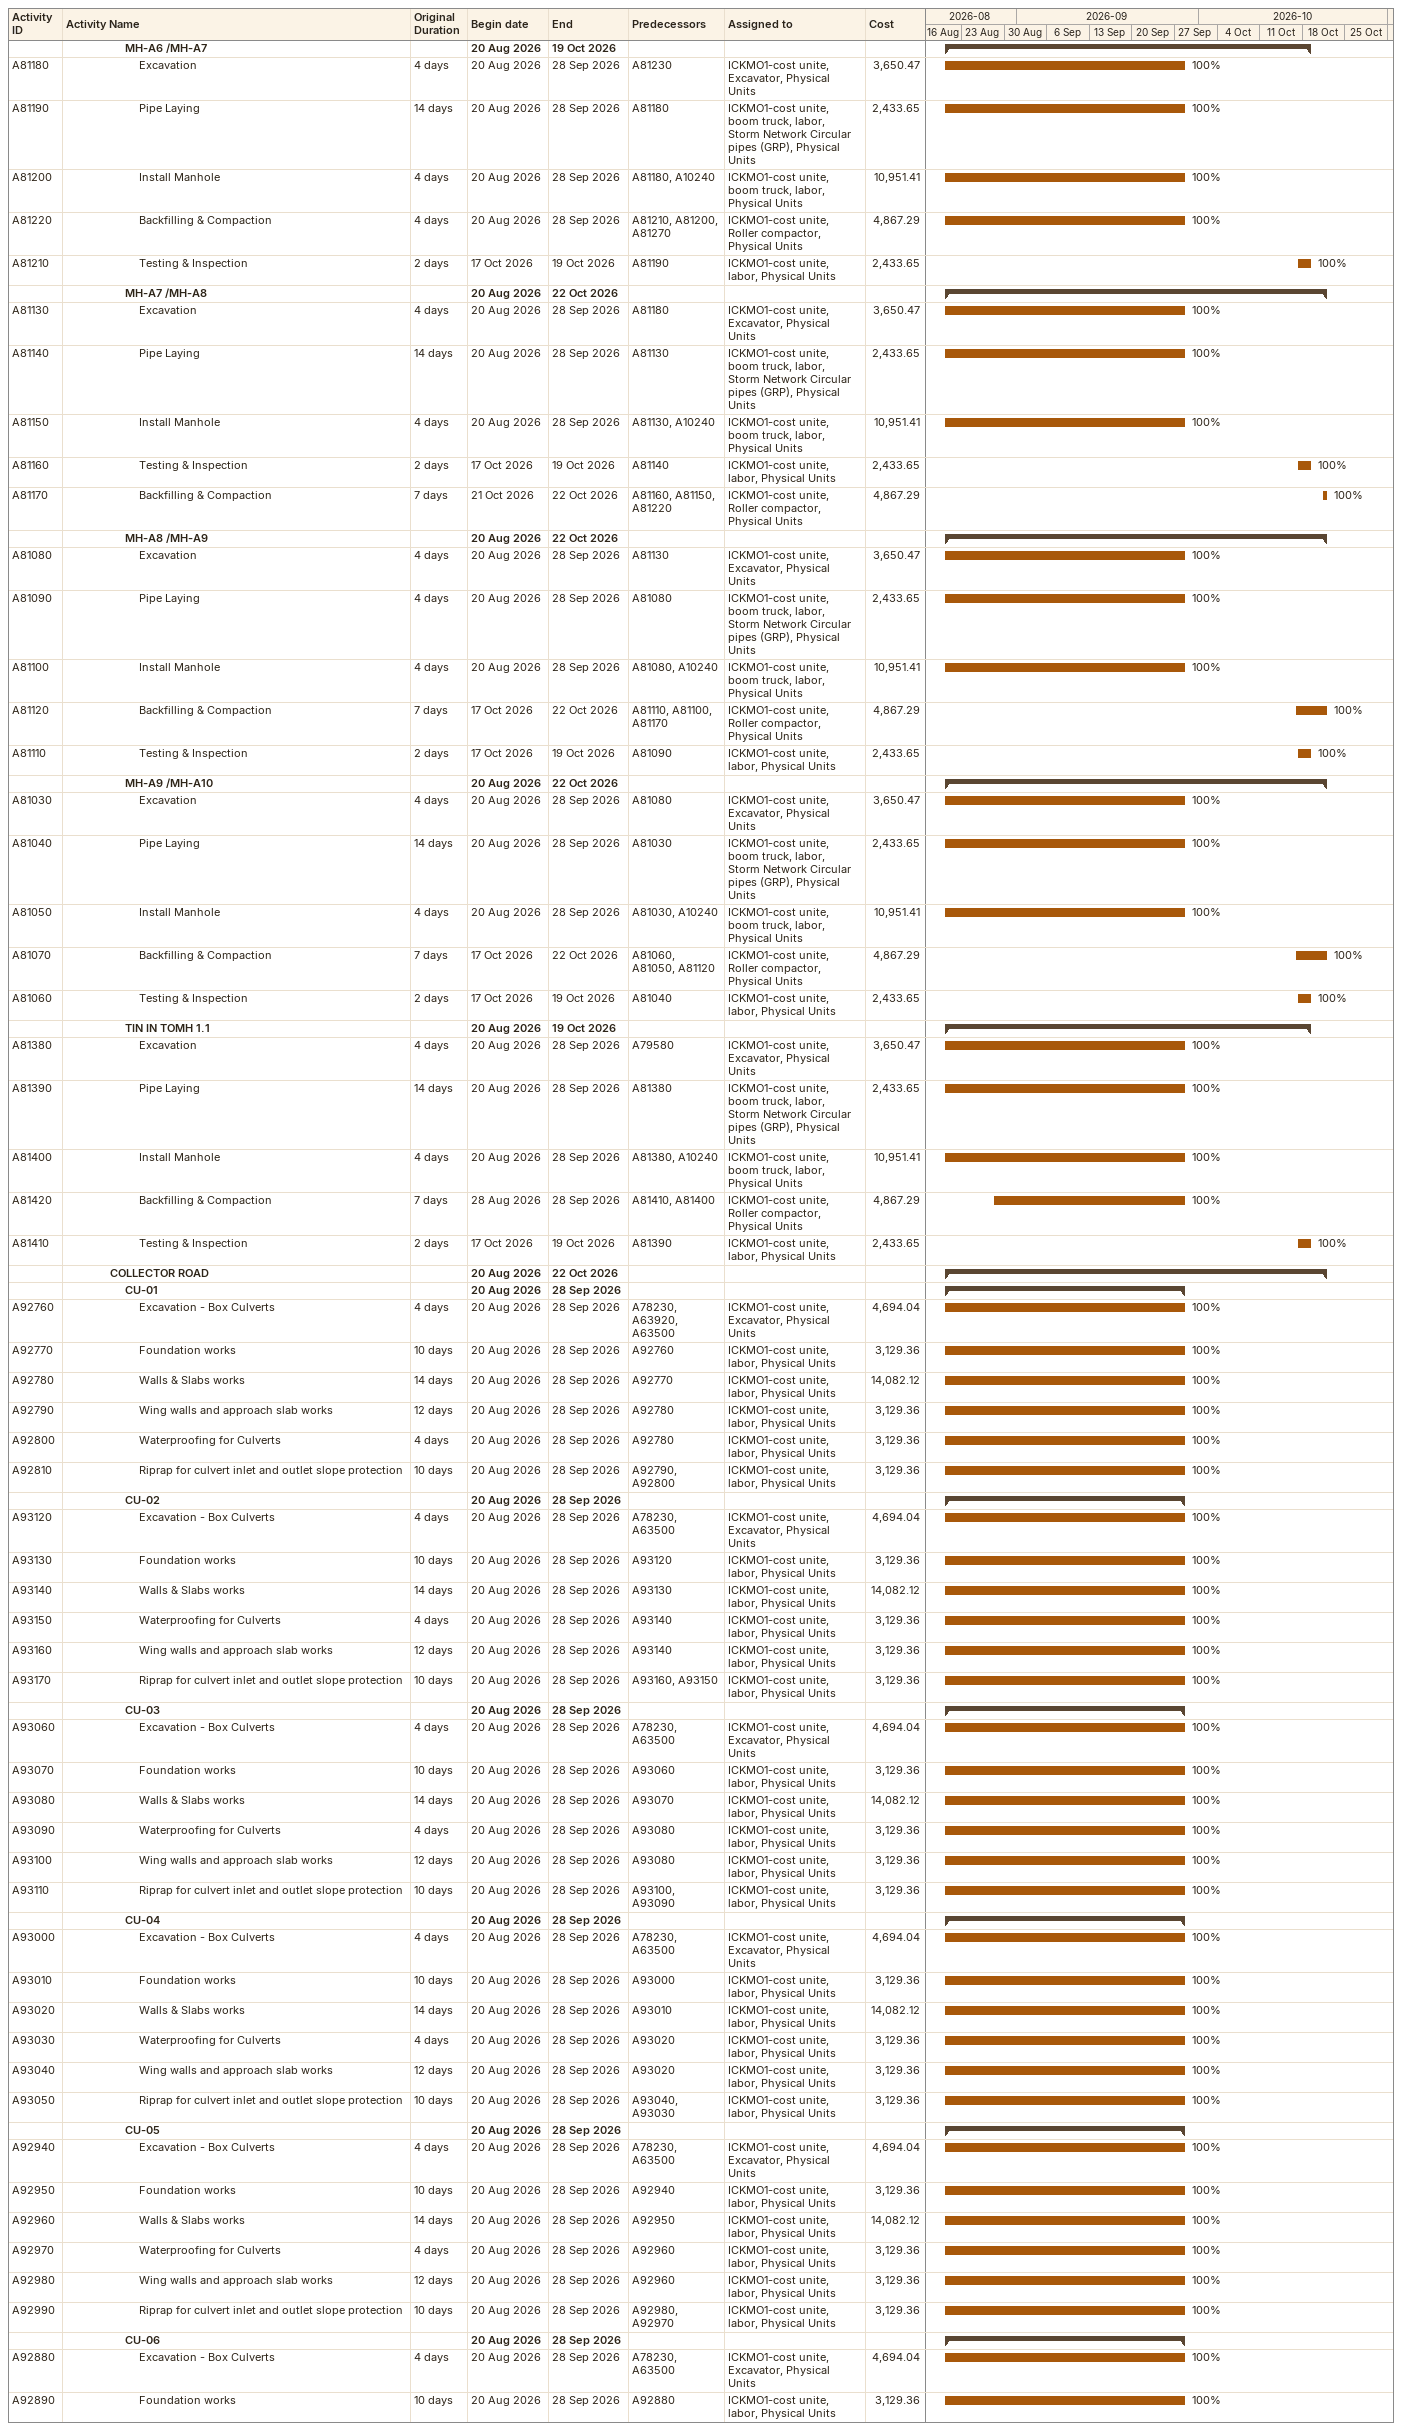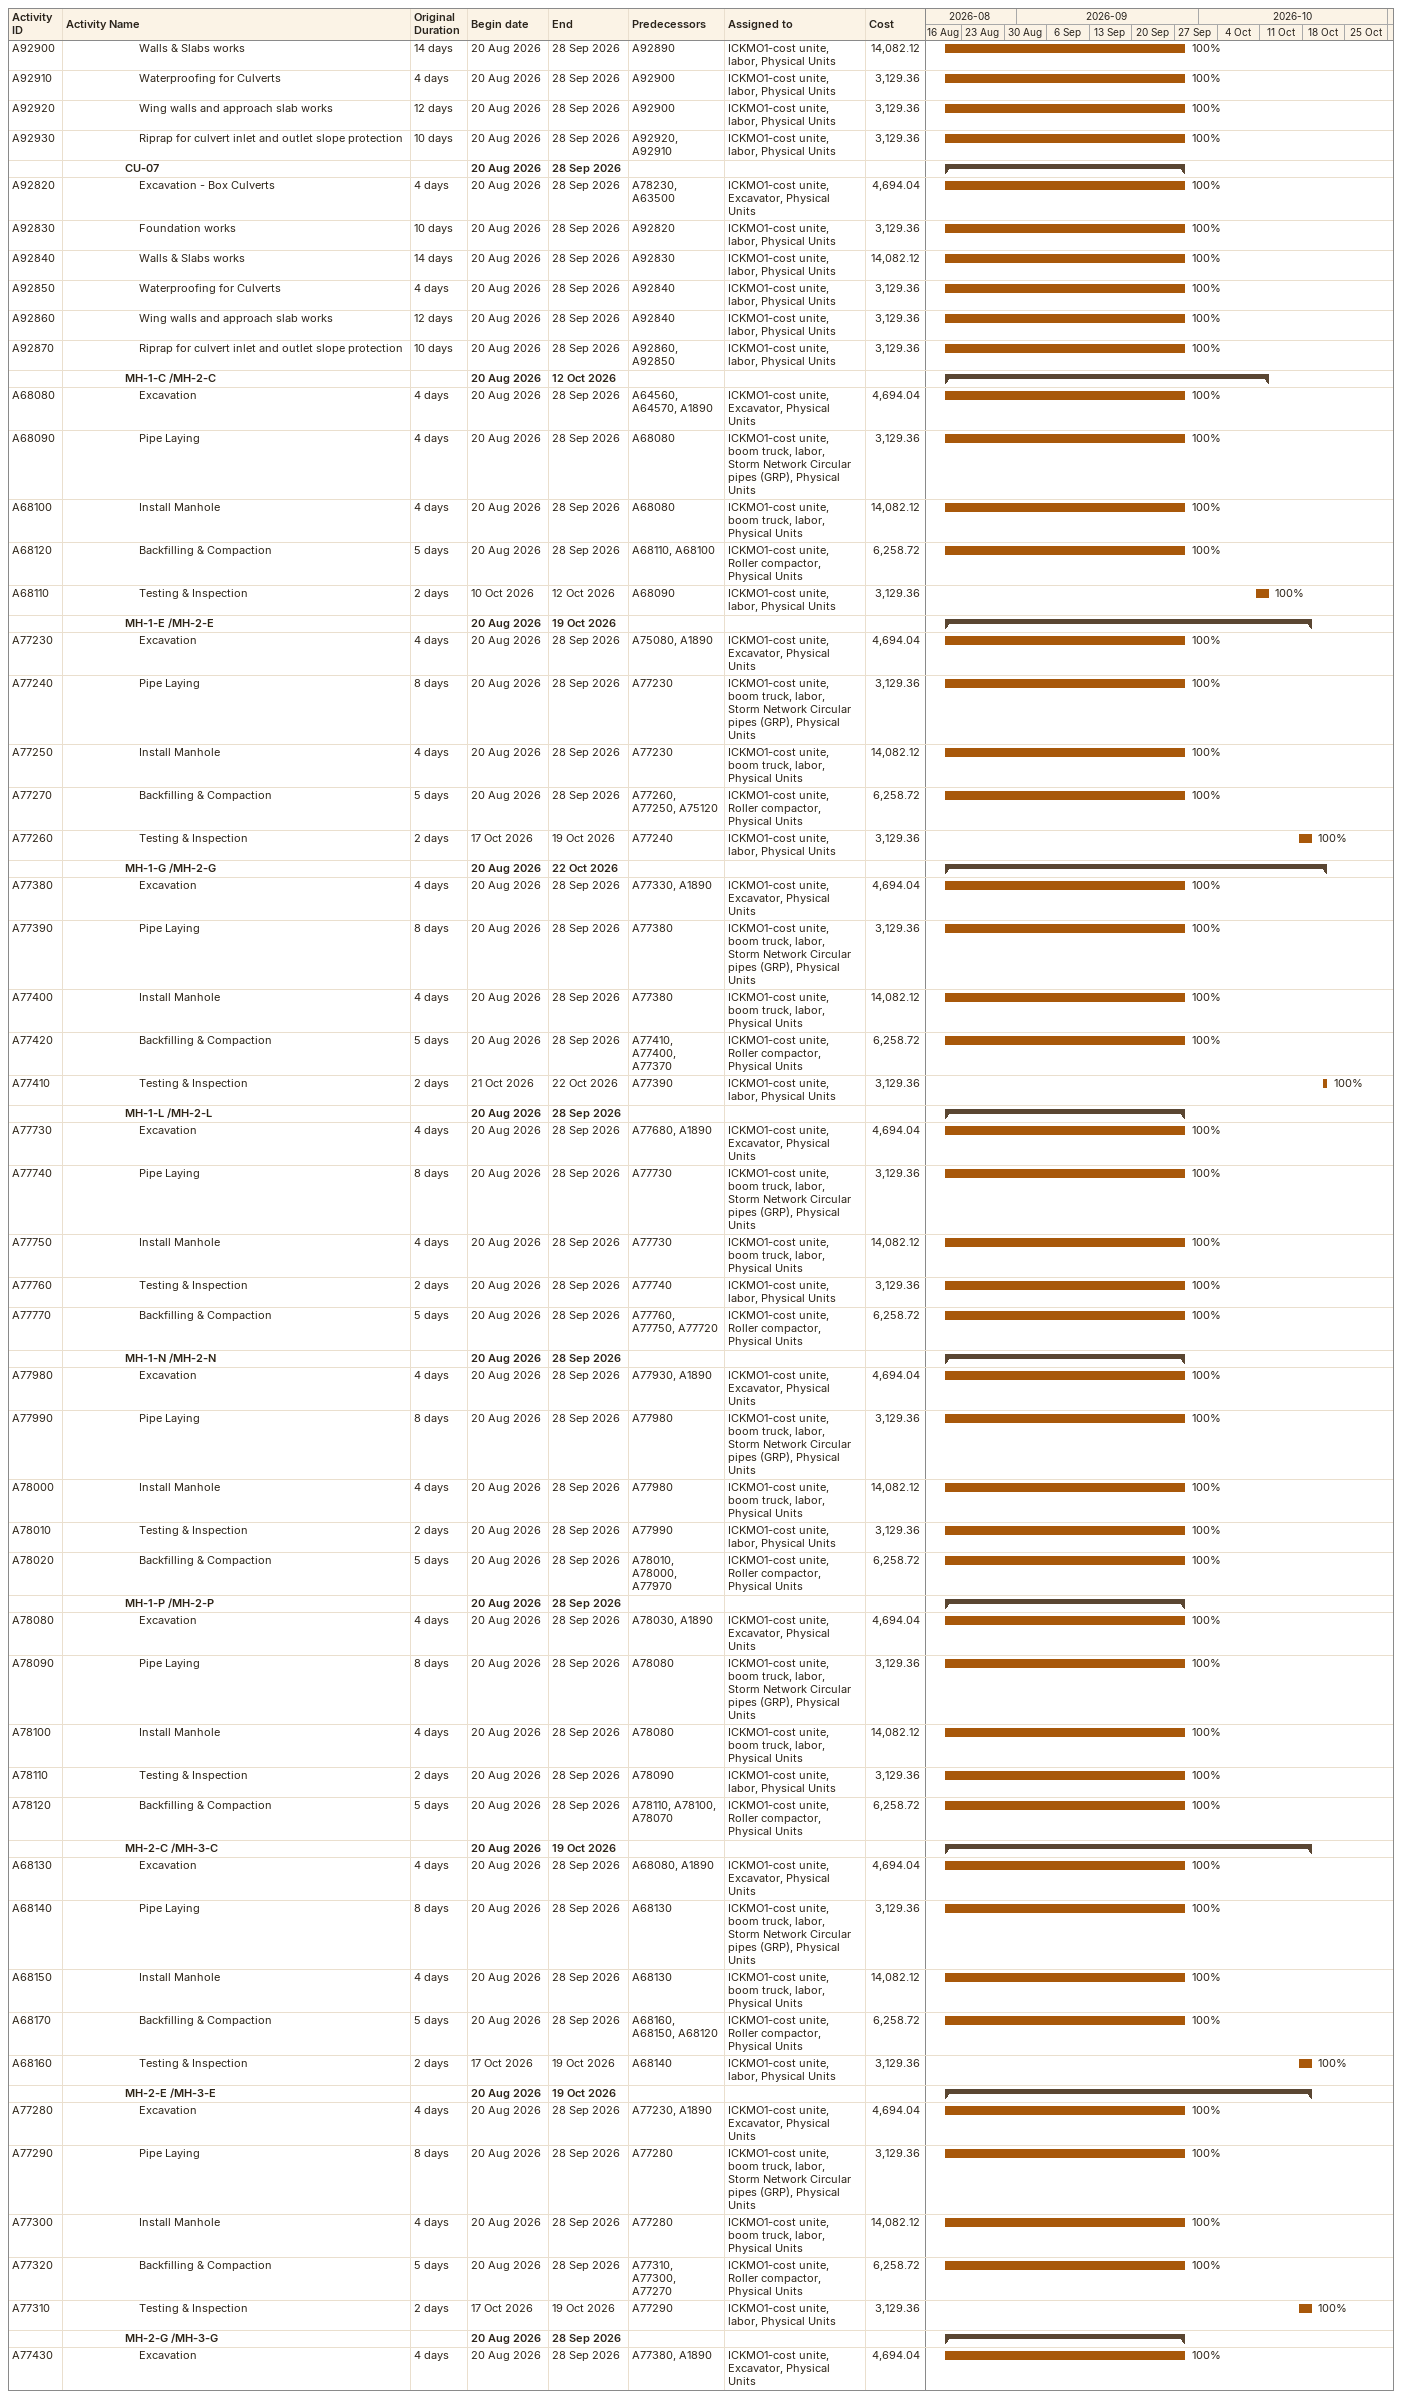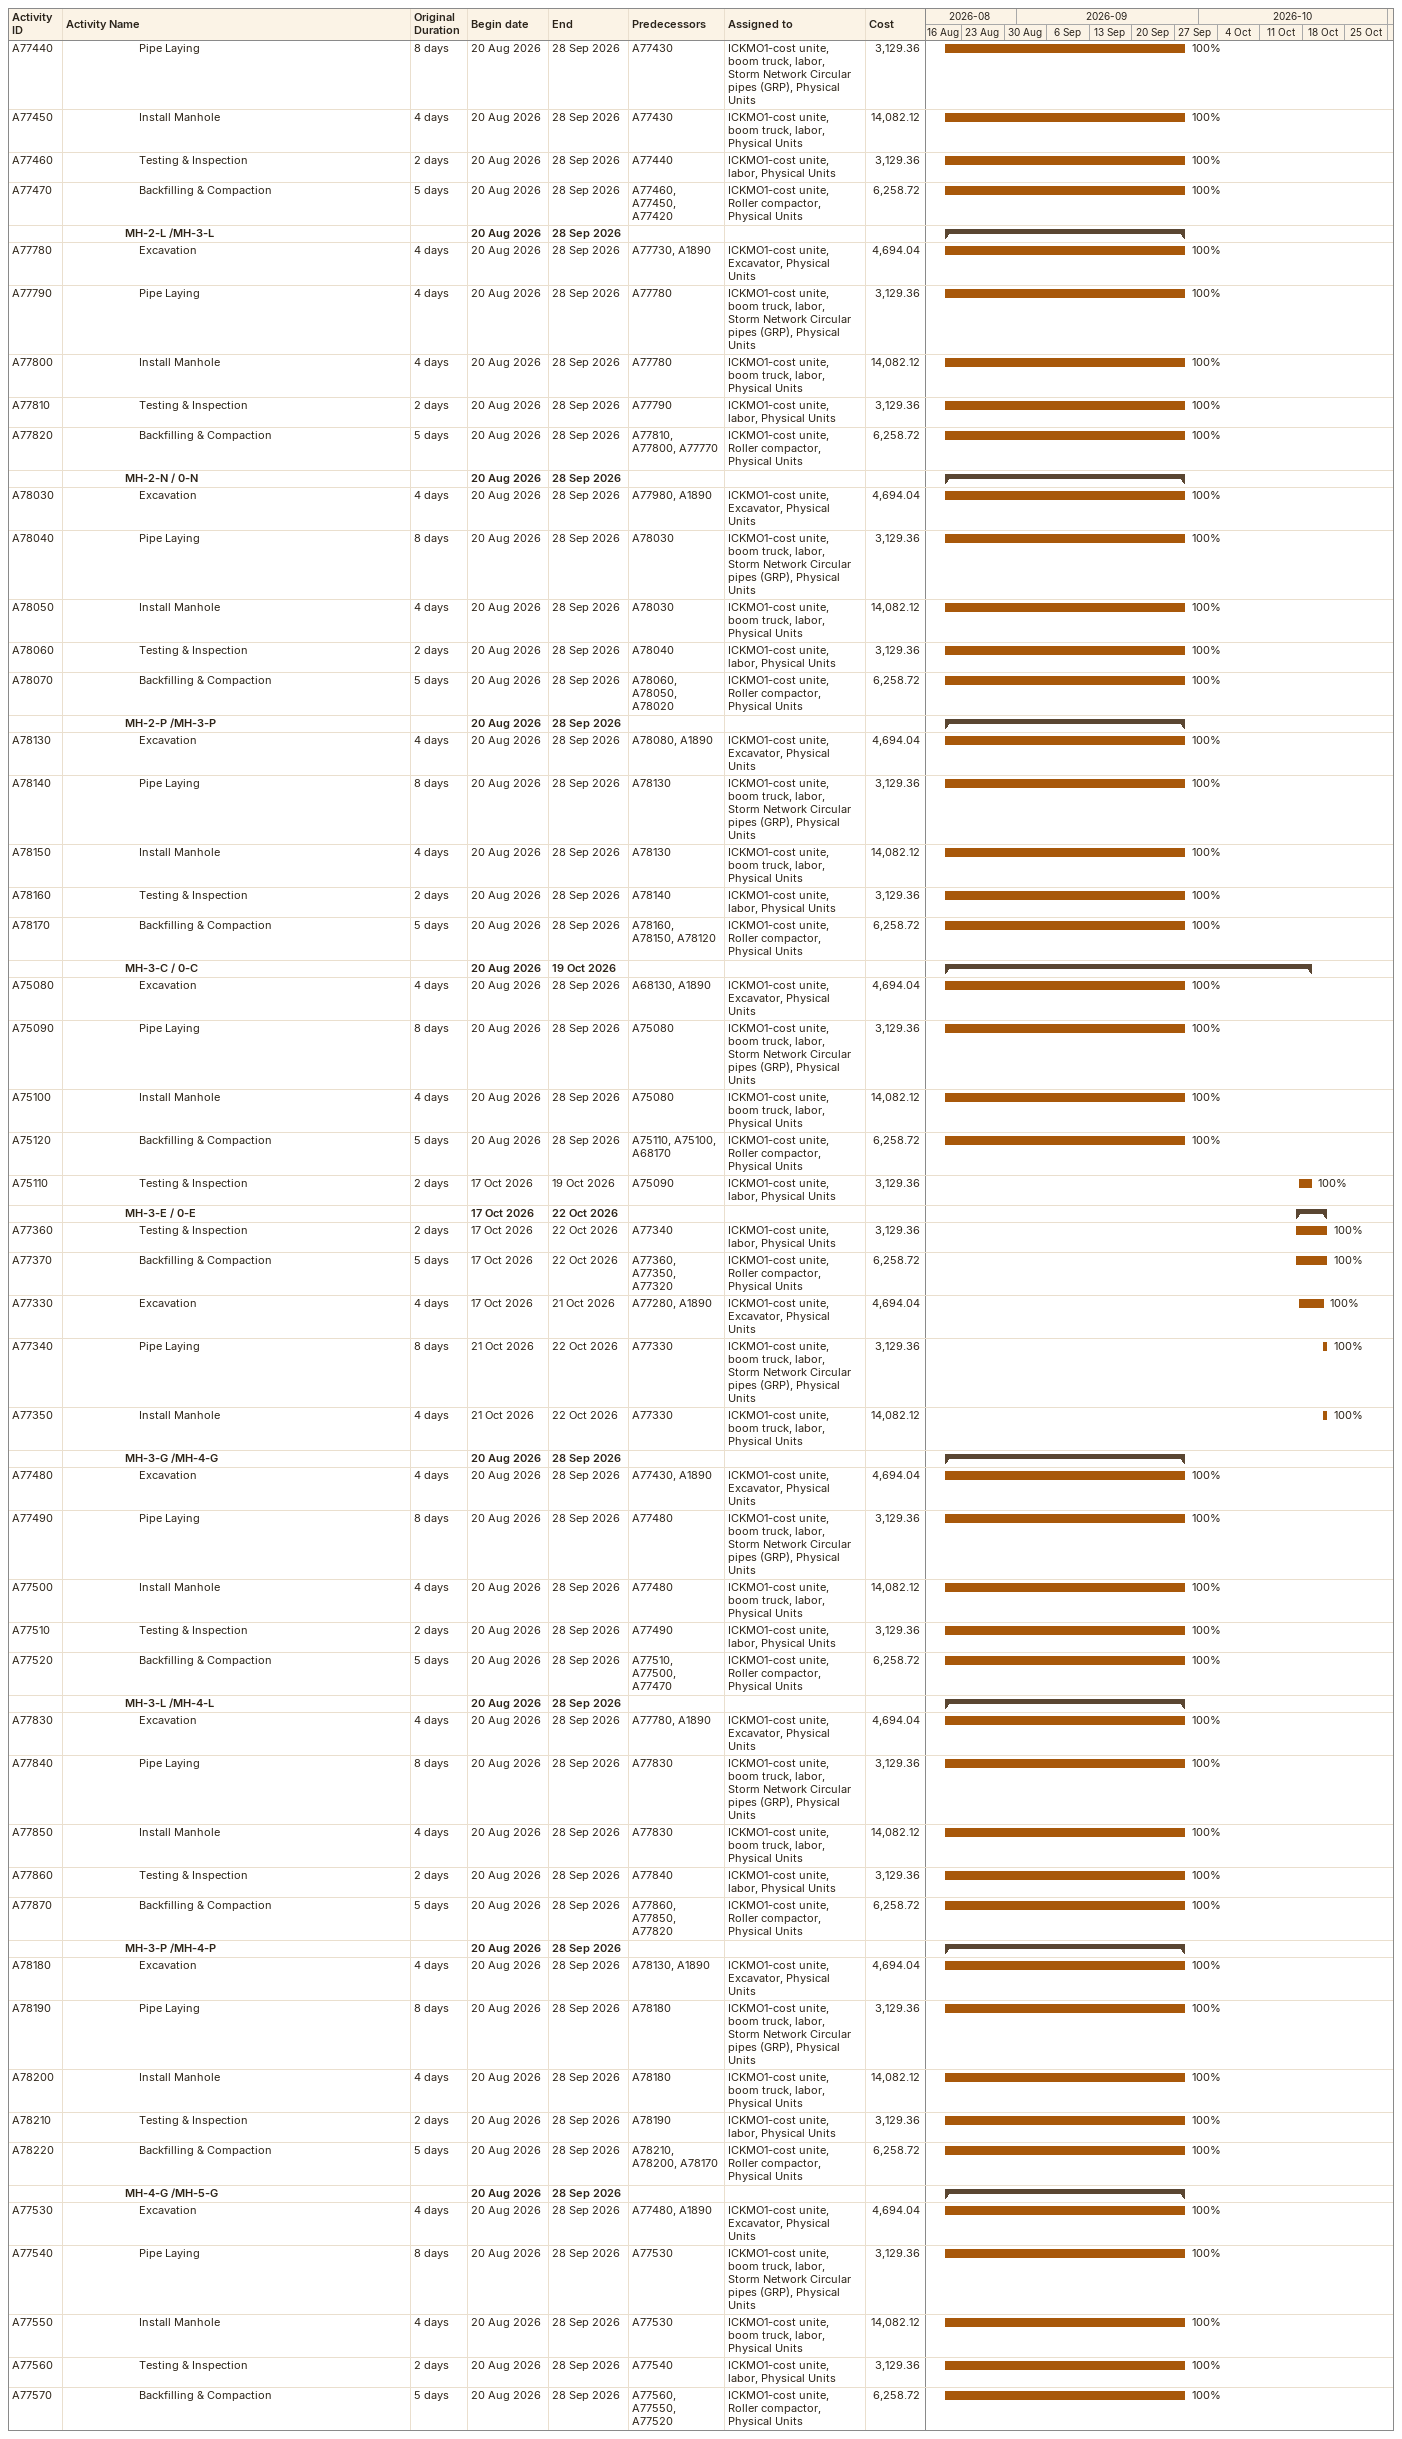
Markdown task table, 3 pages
| ID | Level | Task | Original duration | Start | Finish | Predecessors | Resources | % complete | Cost |
|---|---|---|---|---|---|---|---|---|---|
|  | 5 | **MH-A6 /MH-A7** |  | 2026-08-20 | 2026-10-19 |  |  |  |  |
| A81180 | 6 | Excavation | 4d | 2026-08-20 | 2026-09-28 | A81230 | ICKMO1-cost unite, Excavator, Physical Units | 100 | 3650.47 |
| A81190 | 6 | Pipe Laying | 14d | 2026-08-20 | 2026-09-28 | A81180 | ICKMO1-cost unite, boom truck, labor, Storm Network Circular pipes (GRP), Physical Units | 100 | 2433.65 |
| A81200 | 6 | Install Manhole | 4d | 2026-08-20 | 2026-09-28 | A81180, A10240 | ICKMO1-cost unite, boom truck, labor, Physical Units | 100 | 10951.41 |
| A81220 | 6 | Backfilling & Compaction | 4d | 2026-08-20 | 2026-09-28 | A81210, A81200, A81270 | ICKMO1-cost unite, Roller compactor, Physical Units | 100 | 4867.29 |
| A81210 | 6 | Testing & Inspection | 2d | 2026-10-17 | 2026-10-19 | A81190 | ICKMO1-cost unite, labor, Physical Units | 100 | 2433.65 |
|  | 5 | **MH-A7 /MH-A8** |  | 2026-08-20 | 2026-10-22 |  |  |  |  |
| A81130 | 6 | Excavation | 4d | 2026-08-20 | 2026-09-28 | A81180 | ICKMO1-cost unite, Excavator, Physical Units | 100 | 3650.47 |
| A81140 | 6 | Pipe Laying | 14d | 2026-08-20 | 2026-09-28 | A81130 | ICKMO1-cost unite, boom truck, labor, Storm Network Circular pipes (GRP), Physical Units | 100 | 2433.65 |
| A81150 | 6 | Install Manhole | 4d | 2026-08-20 | 2026-09-28 | A81130, A10240 | ICKMO1-cost unite, boom truck, labor, Physical Units | 100 | 10951.41 |
| A81160 | 6 | Testing & Inspection | 2d | 2026-10-17 | 2026-10-19 | A81140 | ICKMO1-cost unite, labor, Physical Units | 100 | 2433.65 |
| A81170 | 6 | Backfilling & Compaction | 7d | 2026-10-21 | 2026-10-22 | A81160, A81150, A81220 | ICKMO1-cost unite, Roller compactor, Physical Units | 100 | 4867.29 |
|  | 5 | **MH-A8 /MH-A9** |  | 2026-08-20 | 2026-10-22 |  |  |  |  |
| A81080 | 6 | Excavation | 4d | 2026-08-20 | 2026-09-28 | A81130 | ICKMO1-cost unite, Excavator, Physical Units | 100 | 3650.47 |
| A81090 | 6 | Pipe Laying | 4d | 2026-08-20 | 2026-09-28 | A81080 | ICKMO1-cost unite, boom truck, labor, Storm Network Circular pipes (GRP), Physical Units | 100 | 2433.65 |
| A81100 | 6 | Install Manhole | 4d | 2026-08-20 | 2026-09-28 | A81080, A10240 | ICKMO1-cost unite, boom truck, labor, Physical Units | 100 | 10951.41 |
| A81120 | 6 | Backfilling & Compaction | 7d | 2026-10-17 | 2026-10-22 | A81110, A81100, A81170 | ICKMO1-cost unite, Roller compactor, Physical Units | 100 | 4867.29 |
| A81110 | 6 | Testing & Inspection | 2d | 2026-10-17 | 2026-10-19 | A81090 | ICKMO1-cost unite, labor, Physical Units | 100 | 2433.65 |
|  | 5 | **MH-A9 /MH-A10** |  | 2026-08-20 | 2026-10-22 |  |  |  |  |
| A81030 | 6 | Excavation | 4d | 2026-08-20 | 2026-09-28 | A81080 | ICKMO1-cost unite, Excavator, Physical Units | 100 | 3650.47 |
| A81040 | 6 | Pipe Laying | 14d | 2026-08-20 | 2026-09-28 | A81030 | ICKMO1-cost unite, boom truck, labor, Storm Network Circular pipes (GRP), Physical Units | 100 | 2433.65 |
| A81050 | 6 | Install Manhole | 4d | 2026-08-20 | 2026-09-28 | A81030, A10240 | ICKMO1-cost unite, boom truck, labor, Physical Units | 100 | 10951.41 |
| A81070 | 6 | Backfilling & Compaction | 7d | 2026-10-17 | 2026-10-22 | A81060, A81050, A81120 | ICKMO1-cost unite, Roller compactor, Physical Units | 100 | 4867.29 |
| A81060 | 6 | Testing & Inspection | 2d | 2026-10-17 | 2026-10-19 | A81040 | ICKMO1-cost unite, labor, Physical Units | 100 | 2433.65 |
|  | 5 | **TIN IN TOMH 1.1** |  | 2026-08-20 | 2026-10-19 |  |  |  |  |
| A81380 | 6 | Excavation | 4d | 2026-08-20 | 2026-09-28 | A79580 | ICKMO1-cost unite, Excavator, Physical Units | 100 | 3650.47 |
| A81390 | 6 | Pipe Laying | 14d | 2026-08-20 | 2026-09-28 | A81380 | ICKMO1-cost unite, boom truck, labor, Storm Network Circular pipes (GRP), Physical Units | 100 | 2433.65 |
| A81400 | 6 | Install Manhole | 4d | 2026-08-20 | 2026-09-28 | A81380, A10240 | ICKMO1-cost unite, boom truck, labor, Physical Units | 100 | 10951.41 |
| A81420 | 6 | Backfilling & Compaction | 7d | 2026-08-28 | 2026-09-28 | A81410, A81400 | ICKMO1-cost unite, Roller compactor, Physical Units | 100 | 4867.29 |
| A81410 | 6 | Testing & Inspection | 2d | 2026-10-17 | 2026-10-19 | A81390 | ICKMO1-cost unite, labor, Physical Units | 100 | 2433.65 |
|  | 4 | **COLLECTOR ROAD** |  | 2026-08-20 | 2026-10-22 |  |  |  |  |
|  | 5 | **CU-01** |  | 2026-08-20 | 2026-09-28 |  |  |  |  |
| A92760 | 6 | Excavation - Box Culverts | 4d | 2026-08-20 | 2026-09-28 | A78230, A63920, A63500 | ICKMO1-cost unite, Excavator, Physical Units | 100 | 4694.04 |
| A92770 | 6 | Foundation works | 10d | 2026-08-20 | 2026-09-28 | A92760 | ICKMO1-cost unite, labor, Physical Units | 100 | 3129.36 |
| A92780 | 6 | Walls & Slabs works | 14d | 2026-08-20 | 2026-09-28 | A92770 | ICKMO1-cost unite, labor, Physical Units | 100 | 14082.12 |
| A92790 | 6 | Wing walls and approach slab works | 12d | 2026-08-20 | 2026-09-28 | A92780 | ICKMO1-cost unite, labor, Physical Units | 100 | 3129.36 |
| A92800 | 6 | Waterproofing for Culverts | 4d | 2026-08-20 | 2026-09-28 | A92780 | ICKMO1-cost unite, labor, Physical Units | 100 | 3129.36 |
| A92810 | 6 | Riprap for culvert inlet and outlet slope protection | 10d | 2026-08-20 | 2026-09-28 | A92790, A92800 | ICKMO1-cost unite, labor, Physical Units | 100 | 3129.36 |
|  | 5 | **CU-02** |  | 2026-08-20 | 2026-09-28 |  |  |  |  |
| A93120 | 6 | Excavation - Box Culverts | 4d | 2026-08-20 | 2026-09-28 | A78230, A63500 | ICKMO1-cost unite, Excavator, Physical Units | 100 | 4694.04 |
| A93130 | 6 | Foundation works | 10d | 2026-08-20 | 2026-09-28 | A93120 | ICKMO1-cost unite, labor, Physical Units | 100 | 3129.36 |
| A93140 | 6 | Walls & Slabs works | 14d | 2026-08-20 | 2026-09-28 | A93130 | ICKMO1-cost unite, labor, Physical Units | 100 | 14082.12 |
| A93150 | 6 | Waterproofing for Culverts | 4d | 2026-08-20 | 2026-09-28 | A93140 | ICKMO1-cost unite, labor, Physical Units | 100 | 3129.36 |
| A93160 | 6 | Wing walls and approach slab works | 12d | 2026-08-20 | 2026-09-28 | A93140 | ICKMO1-cost unite, labor, Physical Units | 100 | 3129.36 |
| A93170 | 6 | Riprap for culvert inlet and outlet slope protection | 10d | 2026-08-20 | 2026-09-28 | A93160, A93150 | ICKMO1-cost unite, labor, Physical Units | 100 | 3129.36 |
|  | 5 | **CU-03** |  | 2026-08-20 | 2026-09-28 |  |  |  |  |
| A93060 | 6 | Excavation - Box Culverts | 4d | 2026-08-20 | 2026-09-28 | A78230, A63500 | ICKMO1-cost unite, Excavator, Physical Units | 100 | 4694.04 |
| A93070 | 6 | Foundation works | 10d | 2026-08-20 | 2026-09-28 | A93060 | ICKMO1-cost unite, labor, Physical Units | 100 | 3129.36 |
| A93080 | 6 | Walls & Slabs works | 14d | 2026-08-20 | 2026-09-28 | A93070 | ICKMO1-cost unite, labor, Physical Units | 100 | 14082.12 |
| A93090 | 6 | Waterproofing for Culverts | 4d | 2026-08-20 | 2026-09-28 | A93080 | ICKMO1-cost unite, labor, Physical Units | 100 | 3129.36 |
| A93100 | 6 | Wing walls and approach slab works | 12d | 2026-08-20 | 2026-09-28 | A93080 | ICKMO1-cost unite, labor, Physical Units | 100 | 3129.36 |
| A93110 | 6 | Riprap for culvert inlet and outlet slope protection | 10d | 2026-08-20 | 2026-09-28 | A93100, A93090 | ICKMO1-cost unite, labor, Physical Units | 100 | 3129.36 |
|  | 5 | **CU-04** |  | 2026-08-20 | 2026-09-28 |  |  |  |  |
| A93000 | 6 | Excavation - Box Culverts | 4d | 2026-08-20 | 2026-09-28 | A78230, A63500 | ICKMO1-cost unite, Excavator, Physical Units | 100 | 4694.04 |
| A93010 | 6 | Foundation works | 10d | 2026-08-20 | 2026-09-28 | A93000 | ICKMO1-cost unite, labor, Physical Units | 100 | 3129.36 |
| A93020 | 6 | Walls & Slabs works | 14d | 2026-08-20 | 2026-09-28 | A93010 | ICKMO1-cost unite, labor, Physical Units | 100 | 14082.12 |
| A93030 | 6 | Waterproofing for Culverts | 4d | 2026-08-20 | 2026-09-28 | A93020 | ICKMO1-cost unite, labor, Physical Units | 100 | 3129.36 |
| A93040 | 6 | Wing walls and approach slab works | 12d | 2026-08-20 | 2026-09-28 | A93020 | ICKMO1-cost unite, labor, Physical Units | 100 | 3129.36 |
| A93050 | 6 | Riprap for culvert inlet and outlet slope protection | 10d | 2026-08-20 | 2026-09-28 | A93040, A93030 | ICKMO1-cost unite, labor, Physical Units | 100 | 3129.36 |
|  | 5 | **CU-05** |  | 2026-08-20 | 2026-09-28 |  |  |  |  |
| A92940 | 6 | Excavation - Box Culverts | 4d | 2026-08-20 | 2026-09-28 | A78230, A63500 | ICKMO1-cost unite, Excavator, Physical Units | 100 | 4694.04 |
| A92950 | 6 | Foundation works | 10d | 2026-08-20 | 2026-09-28 | A92940 | ICKMO1-cost unite, labor, Physical Units | 100 | 3129.36 |
| A92960 | 6 | Walls & Slabs works | 14d | 2026-08-20 | 2026-09-28 | A92950 | ICKMO1-cost unite, labor, Physical Units | 100 | 14082.12 |
| A92970 | 6 | Waterproofing for Culverts | 4d | 2026-08-20 | 2026-09-28 | A92960 | ICKMO1-cost unite, labor, Physical Units | 100 | 3129.36 |
| A92980 | 6 | Wing walls and approach slab works | 12d | 2026-08-20 | 2026-09-28 | A92960 | ICKMO1-cost unite, labor, Physical Units | 100 | 3129.36 |
| A92990 | 6 | Riprap for culvert inlet and outlet slope protection | 10d | 2026-08-20 | 2026-09-28 | A92980, A92970 | ICKMO1-cost unite, labor, Physical Units | 100 | 3129.36 |
|  | 5 | **CU-06** |  | 2026-08-20 | 2026-09-28 |  |  |  |  |
| A92880 | 6 | Excavation - Box Culverts | 4d | 2026-08-20 | 2026-09-28 | A78230, A63500 | ICKMO1-cost unite, Excavator, Physical Units | 100 | 4694.04 |
| A92890 | 6 | Foundation works | 10d | 2026-08-20 | 2026-09-28 | A92880 | ICKMO1-cost unite, labor, Physical Units | 100 | 3129.36 |
| A92900 | 6 | Walls & Slabs works | 14d | 2026-08-20 | 2026-09-28 | A92890 | ICKMO1-cost unite, labor, Physical Units | 100 | 14082.12 |
| A92910 | 6 | Waterproofing for Culverts | 4d | 2026-08-20 | 2026-09-28 | A92900 | ICKMO1-cost unite, labor, Physical Units | 100 | 3129.36 |
| A92920 | 6 | Wing walls and approach slab works | 12d | 2026-08-20 | 2026-09-28 | A92900 | ICKMO1-cost unite, labor, Physical Units | 100 | 3129.36 |
| A92930 | 6 | Riprap for culvert inlet and outlet slope protection | 10d | 2026-08-20 | 2026-09-28 | A92920, A92910 | ICKMO1-cost unite, labor, Physical Units | 100 | 3129.36 |
|  | 5 | **CU-07** |  | 2026-08-20 | 2026-09-28 |  |  |  |  |
| A92820 | 6 | Excavation - Box Culverts | 4d | 2026-08-20 | 2026-09-28 | A78230, A63500 | ICKMO1-cost unite, Excavator, Physical Units | 100 | 4694.04 |
| A92830 | 6 | Foundation works | 10d | 2026-08-20 | 2026-09-28 | A92820 | ICKMO1-cost unite, labor, Physical Units | 100 | 3129.36 |
| A92840 | 6 | Walls & Slabs works | 14d | 2026-08-20 | 2026-09-28 | A92830 | ICKMO1-cost unite, labor, Physical Units | 100 | 14082.12 |
| A92850 | 6 | Waterproofing for Culverts | 4d | 2026-08-20 | 2026-09-28 | A92840 | ICKMO1-cost unite, labor, Physical Units | 100 | 3129.36 |
| A92860 | 6 | Wing walls and approach slab works | 12d | 2026-08-20 | 2026-09-28 | A92840 | ICKMO1-cost unite, labor, Physical Units | 100 | 3129.36 |
| A92870 | 6 | Riprap for culvert inlet and outlet slope protection | 10d | 2026-08-20 | 2026-09-28 | A92860, A92850 | ICKMO1-cost unite, labor, Physical Units | 100 | 3129.36 |
|  | 5 | **MH-1-C /MH-2-C** |  | 2026-08-20 | 2026-10-12 |  |  |  |  |
| A68080 | 6 | Excavation | 4d | 2026-08-20 | 2026-09-28 | A64560, A64570, A1890 | ICKMO1-cost unite, Excavator, Physical Units | 100 | 4694.04 |
| A68090 | 6 | Pipe Laying | 4d | 2026-08-20 | 2026-09-28 | A68080 | ICKMO1-cost unite, boom truck, labor, Storm Network Circular pipes (GRP), Physical Units | 100 | 3129.36 |
| A68100 | 6 | Install Manhole | 4d | 2026-08-20 | 2026-09-28 | A68080 | ICKMO1-cost unite, boom truck, labor, Physical Units | 100 | 14082.12 |
| A68120 | 6 | Backfilling & Compaction | 5d | 2026-08-20 | 2026-09-28 | A68110, A68100 | ICKMO1-cost unite, Roller compactor, Physical Units | 100 | 6258.72 |
| A68110 | 6 | Testing & Inspection | 2d | 2026-10-10 | 2026-10-12 | A68090 | ICKMO1-cost unite, labor, Physical Units | 100 | 3129.36 |
|  | 5 | **MH-1-E /MH-2-E** |  | 2026-08-20 | 2026-10-19 |  |  |  |  |
| A77230 | 6 | Excavation | 4d | 2026-08-20 | 2026-09-28 | A75080, A1890 | ICKMO1-cost unite, Excavator, Physical Units | 100 | 4694.04 |
| A77240 | 6 | Pipe Laying | 8d | 2026-08-20 | 2026-09-28 | A77230 | ICKMO1-cost unite, boom truck, labor, Storm Network Circular pipes (GRP), Physical Units | 100 | 3129.36 |
| A77250 | 6 | Install Manhole | 4d | 2026-08-20 | 2026-09-28 | A77230 | ICKMO1-cost unite, boom truck, labor, Physical Units | 100 | 14082.12 |
| A77270 | 6 | Backfilling & Compaction | 5d | 2026-08-20 | 2026-09-28 | A77260, A77250, A75120 | ICKMO1-cost unite, Roller compactor, Physical Units | 100 | 6258.72 |
| A77260 | 6 | Testing & Inspection | 2d | 2026-10-17 | 2026-10-19 | A77240 | ICKMO1-cost unite, labor, Physical Units | 100 | 3129.36 |
|  | 5 | **MH-1-G /MH-2-G** |  | 2026-08-20 | 2026-10-22 |  |  |  |  |
| A77380 | 6 | Excavation | 4d | 2026-08-20 | 2026-09-28 | A77330, A1890 | ICKMO1-cost unite, Excavator, Physical Units | 100 | 4694.04 |
| A77390 | 6 | Pipe Laying | 8d | 2026-08-20 | 2026-09-28 | A77380 | ICKMO1-cost unite, boom truck, labor, Storm Network Circular pipes (GRP), Physical Units | 100 | 3129.36 |
| A77400 | 6 | Install Manhole | 4d | 2026-08-20 | 2026-09-28 | A77380 | ICKMO1-cost unite, boom truck, labor, Physical Units | 100 | 14082.12 |
| A77420 | 6 | Backfilling & Compaction | 5d | 2026-08-20 | 2026-09-28 | A77410, A77400, A77370 | ICKMO1-cost unite, Roller compactor, Physical Units | 100 | 6258.72 |
| A77410 | 6 | Testing & Inspection | 2d | 2026-10-21 | 2026-10-22 | A77390 | ICKMO1-cost unite, labor, Physical Units | 100 | 3129.36 |
|  | 5 | **MH-1-L /MH-2-L** |  | 2026-08-20 | 2026-09-28 |  |  |  |  |
| A77730 | 6 | Excavation | 4d | 2026-08-20 | 2026-09-28 | A77680, A1890 | ICKMO1-cost unite, Excavator, Physical Units | 100 | 4694.04 |
| A77740 | 6 | Pipe Laying | 8d | 2026-08-20 | 2026-09-28 | A77730 | ICKMO1-cost unite, boom truck, labor, Storm Network Circular pipes (GRP), Physical Units | 100 | 3129.36 |
| A77750 | 6 | Install Manhole | 4d | 2026-08-20 | 2026-09-28 | A77730 | ICKMO1-cost unite, boom truck, labor, Physical Units | 100 | 14082.12 |
| A77760 | 6 | Testing & Inspection | 2d | 2026-08-20 | 2026-09-28 | A77740 | ICKMO1-cost unite, labor, Physical Units | 100 | 3129.36 |
| A77770 | 6 | Backfilling & Compaction | 5d | 2026-08-20 | 2026-09-28 | A77760, A77750, A77720 | ICKMO1-cost unite, Roller compactor, Physical Units | 100 | 6258.72 |
|  | 5 | **MH-1-N /MH-2-N** |  | 2026-08-20 | 2026-09-28 |  |  |  |  |
| A77980 | 6 | Excavation | 4d | 2026-08-20 | 2026-09-28 | A77930, A1890 | ICKMO1-cost unite, Excavator, Physical Units | 100 | 4694.04 |
| A77990 | 6 | Pipe Laying | 8d | 2026-08-20 | 2026-09-28 | A77980 | ICKMO1-cost unite, boom truck, labor, Storm Network Circular pipes (GRP), Physical Units | 100 | 3129.36 |
| A78000 | 6 | Install Manhole | 4d | 2026-08-20 | 2026-09-28 | A77980 | ICKMO1-cost unite, boom truck, labor, Physical Units | 100 | 14082.12 |
| A78010 | 6 | Testing & Inspection | 2d | 2026-08-20 | 2026-09-28 | A77990 | ICKMO1-cost unite, labor, Physical Units | 100 | 3129.36 |
| A78020 | 6 | Backfilling & Compaction | 5d | 2026-08-20 | 2026-09-28 | A78010, A78000, A77970 | ICKMO1-cost unite, Roller compactor, Physical Units | 100 | 6258.72 |
|  | 5 | **MH-1-P /MH-2-P** |  | 2026-08-20 | 2026-09-28 |  |  |  |  |
| A78080 | 6 | Excavation | 4d | 2026-08-20 | 2026-09-28 | A78030, A1890 | ICKMO1-cost unite, Excavator, Physical Units | 100 | 4694.04 |
| A78090 | 6 | Pipe Laying | 8d | 2026-08-20 | 2026-09-28 | A78080 | ICKMO1-cost unite, boom truck, labor, Storm Network Circular pipes (GRP), Physical Units | 100 | 3129.36 |
| A78100 | 6 | Install Manhole | 4d | 2026-08-20 | 2026-09-28 | A78080 | ICKMO1-cost unite, boom truck, labor, Physical Units | 100 | 14082.12 |
| A78110 | 6 | Testing & Inspection | 2d | 2026-08-20 | 2026-09-28 | A78090 | ICKMO1-cost unite, labor, Physical Units | 100 | 3129.36 |
| A78120 | 6 | Backfilling & Compaction | 5d | 2026-08-20 | 2026-09-28 | A78110, A78100, A78070 | ICKMO1-cost unite, Roller compactor, Physical Units | 100 | 6258.72 |
|  | 5 | **MH-2-C /MH-3-C** |  | 2026-08-20 | 2026-10-19 |  |  |  |  |
| A68130 | 6 | Excavation | 4d | 2026-08-20 | 2026-09-28 | A68080, A1890 | ICKMO1-cost unite, Excavator, Physical Units | 100 | 4694.04 |
| A68140 | 6 | Pipe Laying | 8d | 2026-08-20 | 2026-09-28 | A68130 | ICKMO1-cost unite, boom truck, labor, Storm Network Circular pipes (GRP), Physical Units | 100 | 3129.36 |
| A68150 | 6 | Install Manhole | 4d | 2026-08-20 | 2026-09-28 | A68130 | ICKMO1-cost unite, boom truck, labor, Physical Units | 100 | 14082.12 |
| A68170 | 6 | Backfilling & Compaction | 5d | 2026-08-20 | 2026-09-28 | A68160, A68150, A68120 | ICKMO1-cost unite, Roller compactor, Physical Units | 100 | 6258.72 |
| A68160 | 6 | Testing & Inspection | 2d | 2026-10-17 | 2026-10-19 | A68140 | ICKMO1-cost unite, labor, Physical Units | 100 | 3129.36 |
|  | 5 | **MH-2-E /MH-3-E** |  | 2026-08-20 | 2026-10-19 |  |  |  |  |
| A77280 | 6 | Excavation | 4d | 2026-08-20 | 2026-09-28 | A77230, A1890 | ICKMO1-cost unite, Excavator, Physical Units | 100 | 4694.04 |
| A77290 | 6 | Pipe Laying | 8d | 2026-08-20 | 2026-09-28 | A77280 | ICKMO1-cost unite, boom truck, labor, Storm Network Circular pipes (GRP), Physical Units | 100 | 3129.36 |
| A77300 | 6 | Install Manhole | 4d | 2026-08-20 | 2026-09-28 | A77280 | ICKMO1-cost unite, boom truck, labor, Physical Units | 100 | 14082.12 |
| A77320 | 6 | Backfilling & Compaction | 5d | 2026-08-20 | 2026-09-28 | A77310, A77300, A77270 | ICKMO1-cost unite, Roller compactor, Physical Units | 100 | 6258.72 |
| A77310 | 6 | Testing & Inspection | 2d | 2026-10-17 | 2026-10-19 | A77290 | ICKMO1-cost unite, labor, Physical Units | 100 | 3129.36 |
|  | 5 | **MH-2-G /MH-3-G** |  | 2026-08-20 | 2026-09-28 |  |  |  |  |
| A77430 | 6 | Excavation | 4d | 2026-08-20 | 2026-09-28 | A77380, A1890 | ICKMO1-cost unite, Excavator, Physical Units | 100 | 4694.04 |
| A77440 | 6 | Pipe Laying | 8d | 2026-08-20 | 2026-09-28 | A77430 | ICKMO1-cost unite, boom truck, labor, Storm Network Circular pipes (GRP), Physical Units | 100 | 3129.36 |
| A77450 | 6 | Install Manhole | 4d | 2026-08-20 | 2026-09-28 | A77430 | ICKMO1-cost unite, boom truck, labor, Physical Units | 100 | 14082.12 |
| A77460 | 6 | Testing & Inspection | 2d | 2026-08-20 | 2026-09-28 | A77440 | ICKMO1-cost unite, labor, Physical Units | 100 | 3129.36 |
| A77470 | 6 | Backfilling & Compaction | 5d | 2026-08-20 | 2026-09-28 | A77460, A77450, A77420 | ICKMO1-cost unite, Roller compactor, Physical Units | 100 | 6258.72 |
|  | 5 | **MH-2-L /MH-3-L** |  | 2026-08-20 | 2026-09-28 |  |  |  |  |
| A77780 | 6 | Excavation | 4d | 2026-08-20 | 2026-09-28 | A77730, A1890 | ICKMO1-cost unite, Excavator, Physical Units | 100 | 4694.04 |
| A77790 | 6 | Pipe Laying | 4d | 2026-08-20 | 2026-09-28 | A77780 | ICKMO1-cost unite, boom truck, labor, Storm Network Circular pipes (GRP), Physical Units | 100 | 3129.36 |
| A77800 | 6 | Install Manhole | 4d | 2026-08-20 | 2026-09-28 | A77780 | ICKMO1-cost unite, boom truck, labor, Physical Units | 100 | 14082.12 |
| A77810 | 6 | Testing & Inspection | 2d | 2026-08-20 | 2026-09-28 | A77790 | ICKMO1-cost unite, labor, Physical Units | 100 | 3129.36 |
| A77820 | 6 | Backfilling & Compaction | 5d | 2026-08-20 | 2026-09-28 | A77810, A77800, A77770 | ICKMO1-cost unite, Roller compactor, Physical Units | 100 | 6258.72 |
|  | 5 | **MH-2-N / 0-N** |  | 2026-08-20 | 2026-09-28 |  |  |  |  |
| A78030 | 6 | Excavation | 4d | 2026-08-20 | 2026-09-28 | A77980, A1890 | ICKMO1-cost unite, Excavator, Physical Units | 100 | 4694.04 |
| A78040 | 6 | Pipe Laying | 8d | 2026-08-20 | 2026-09-28 | A78030 | ICKMO1-cost unite, boom truck, labor, Storm Network Circular pipes (GRP), Physical Units | 100 | 3129.36 |
| A78050 | 6 | Install Manhole | 4d | 2026-08-20 | 2026-09-28 | A78030 | ICKMO1-cost unite, boom truck, labor, Physical Units | 100 | 14082.12 |
| A78060 | 6 | Testing & Inspection | 2d | 2026-08-20 | 2026-09-28 | A78040 | ICKMO1-cost unite, labor, Physical Units | 100 | 3129.36 |
| A78070 | 6 | Backfilling & Compaction | 5d | 2026-08-20 | 2026-09-28 | A78060, A78050, A78020 | ICKMO1-cost unite, Roller compactor, Physical Units | 100 | 6258.72 |
|  | 5 | **MH-2-P /MH-3-P** |  | 2026-08-20 | 2026-09-28 |  |  |  |  |
| A78130 | 6 | Excavation | 4d | 2026-08-20 | 2026-09-28 | A78080, A1890 | ICKMO1-cost unite, Excavator, Physical Units | 100 | 4694.04 |
| A78140 | 6 | Pipe Laying | 8d | 2026-08-20 | 2026-09-28 | A78130 | ICKMO1-cost unite, boom truck, labor, Storm Network Circular pipes (GRP), Physical Units | 100 | 3129.36 |
| A78150 | 6 | Install Manhole | 4d | 2026-08-20 | 2026-09-28 | A78130 | ICKMO1-cost unite, boom truck, labor, Physical Units | 100 | 14082.12 |
| A78160 | 6 | Testing & Inspection | 2d | 2026-08-20 | 2026-09-28 | A78140 | ICKMO1-cost unite, labor, Physical Units | 100 | 3129.36 |
| A78170 | 6 | Backfilling & Compaction | 5d | 2026-08-20 | 2026-09-28 | A78160, A78150, A78120 | ICKMO1-cost unite, Roller compactor, Physical Units | 100 | 6258.72 |
|  | 5 | **MH-3-C / 0-C** |  | 2026-08-20 | 2026-10-19 |  |  |  |  |
| A75080 | 6 | Excavation | 4d | 2026-08-20 | 2026-09-28 | A68130, A1890 | ICKMO1-cost unite, Excavator, Physical Units | 100 | 4694.04 |
| A75090 | 6 | Pipe Laying | 8d | 2026-08-20 | 2026-09-28 | A75080 | ICKMO1-cost unite, boom truck, labor, Storm Network Circular pipes (GRP), Physical Units | 100 | 3129.36 |
| A75100 | 6 | Install Manhole | 4d | 2026-08-20 | 2026-09-28 | A75080 | ICKMO1-cost unite, boom truck, labor, Physical Units | 100 | 14082.12 |
| A75120 | 6 | Backfilling & Compaction | 5d | 2026-08-20 | 2026-09-28 | A75110, A75100, A68170 | ICKMO1-cost unite, Roller compactor, Physical Units | 100 | 6258.72 |
| A75110 | 6 | Testing & Inspection | 2d | 2026-10-17 | 2026-10-19 | A75090 | ICKMO1-cost unite, labor, Physical Units | 100 | 3129.36 |
|  | 5 | **MH-3-E / 0-E** |  | 2026-10-17 | 2026-10-22 |  |  |  |  |
| A77360 | 6 | Testing & Inspection | 2d | 2026-10-17 | 2026-10-22 | A77340 | ICKMO1-cost unite, labor, Physical Units | 100 | 3129.36 |
| A77370 | 6 | Backfilling & Compaction | 5d | 2026-10-17 | 2026-10-22 | A77360, A77350, A77320 | ICKMO1-cost unite, Roller compactor, Physical Units | 100 | 6258.72 |
| A77330 | 6 | Excavation | 4d | 2026-10-17 | 2026-10-21 | A77280, A1890 | ICKMO1-cost unite, Excavator, Physical Units | 100 | 4694.04 |
| A77340 | 6 | Pipe Laying | 8d | 2026-10-21 | 2026-10-22 | A77330 | ICKMO1-cost unite, boom truck, labor, Storm Network Circular pipes (GRP), Physical Units | 100 | 3129.36 |
| A77350 | 6 | Install Manhole | 4d | 2026-10-21 | 2026-10-22 | A77330 | ICKMO1-cost unite, boom truck, labor, Physical Units | 100 | 14082.12 |
|  | 5 | **MH-3-G /MH-4-G** |  | 2026-08-20 | 2026-09-28 |  |  |  |  |
| A77480 | 6 | Excavation | 4d | 2026-08-20 | 2026-09-28 | A77430, A1890 | ICKMO1-cost unite, Excavator, Physical Units | 100 | 4694.04 |
| A77490 | 6 | Pipe Laying | 8d | 2026-08-20 | 2026-09-28 | A77480 | ICKMO1-cost unite, boom truck, labor, Storm Network Circular pipes (GRP), Physical Units | 100 | 3129.36 |
| A77500 | 6 | Install Manhole | 4d | 2026-08-20 | 2026-09-28 | A77480 | ICKMO1-cost unite, boom truck, labor, Physical Units | 100 | 14082.12 |
| A77510 | 6 | Testing & Inspection | 2d | 2026-08-20 | 2026-09-28 | A77490 | ICKMO1-cost unite, labor, Physical Units | 100 | 3129.36 |
| A77520 | 6 | Backfilling & Compaction | 5d | 2026-08-20 | 2026-09-28 | A77510, A77500, A77470 | ICKMO1-cost unite, Roller compactor, Physical Units | 100 | 6258.72 |
|  | 5 | **MH-3-L /MH-4-L** |  | 2026-08-20 | 2026-09-28 |  |  |  |  |
| A77830 | 6 | Excavation | 4d | 2026-08-20 | 2026-09-28 | A77780, A1890 | ICKMO1-cost unite, Excavator, Physical Units | 100 | 4694.04 |
| A77840 | 6 | Pipe Laying | 8d | 2026-08-20 | 2026-09-28 | A77830 | ICKMO1-cost unite, boom truck, labor, Storm Network Circular pipes (GRP), Physical Units | 100 | 3129.36 |
| A77850 | 6 | Install Manhole | 4d | 2026-08-20 | 2026-09-28 | A77830 | ICKMO1-cost unite, boom truck, labor, Physical Units | 100 | 14082.12 |
| A77860 | 6 | Testing & Inspection | 2d | 2026-08-20 | 2026-09-28 | A77840 | ICKMO1-cost unite, labor, Physical Units | 100 | 3129.36 |
| A77870 | 6 | Backfilling & Compaction | 5d | 2026-08-20 | 2026-09-28 | A77860, A77850, A77820 | ICKMO1-cost unite, Roller compactor, Physical Units | 100 | 6258.72 |
|  | 5 | **MH-3-P /MH-4-P** |  | 2026-08-20 | 2026-09-28 |  |  |  |  |
| A78180 | 6 | Excavation | 4d | 2026-08-20 | 2026-09-28 | A78130, A1890 | ICKMO1-cost unite, Excavator, Physical Units | 100 | 4694.04 |
| A78190 | 6 | Pipe Laying | 8d | 2026-08-20 | 2026-09-28 | A78180 | ICKMO1-cost unite, boom truck, labor, Storm Network Circular pipes (GRP), Physical Units | 100 | 3129.36 |
| A78200 | 6 | Install Manhole | 4d | 2026-08-20 | 2026-09-28 | A78180 | ICKMO1-cost unite, boom truck, labor, Physical Units | 100 | 14082.12 |
| A78210 | 6 | Testing & Inspection | 2d | 2026-08-20 | 2026-09-28 | A78190 | ICKMO1-cost unite, labor, Physical Units | 100 | 3129.36 |
| A78220 | 6 | Backfilling & Compaction | 5d | 2026-08-20 | 2026-09-28 | A78210, A78200, A78170 | ICKMO1-cost unite, Roller compactor, Physical Units | 100 | 6258.72 |
|  | 5 | **MH-4-G /MH-5-G** |  | 2026-08-20 | 2026-09-28 |  |  |  |  |
| A77530 | 6 | Excavation | 4d | 2026-08-20 | 2026-09-28 | A77480, A1890 | ICKMO1-cost unite, Excavator, Physical Units | 100 | 4694.04 |
| A77540 | 6 | Pipe Laying | 8d | 2026-08-20 | 2026-09-28 | A77530 | ICKMO1-cost unite, boom truck, labor, Storm Network Circular pipes (GRP), Physical Units | 100 | 3129.36 |
| A77550 | 6 | Install Manhole | 4d | 2026-08-20 | 2026-09-28 | A77530 | ICKMO1-cost unite, boom truck, labor, Physical Units | 100 | 14082.12 |
| A77560 | 6 | Testing & Inspection | 2d | 2026-08-20 | 2026-09-28 | A77540 | ICKMO1-cost unite, labor, Physical Units | 100 | 3129.36 |
| A77570 | 6 | Backfilling & Compaction | 5d | 2026-08-20 | 2026-09-28 | A77560, A77550, A77520 | ICKMO1-cost unite, Roller compactor, Physical Units | 100 | 6258.72 |
